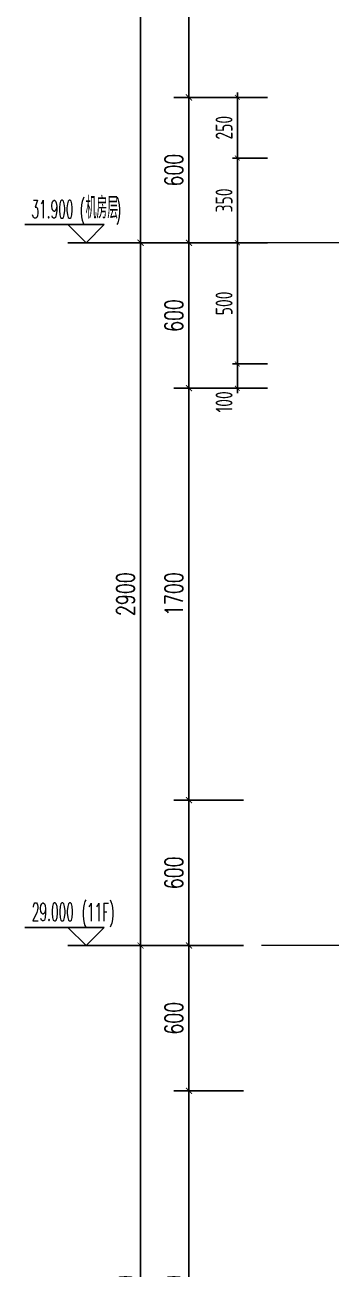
# Model space of a CAD drawing. Extents: x -668857 to 143095, y -247466 to 228182.
# Drawn here: x 227 to 1493, y 162848 to 167983 of the extents above; entities that cross this region are included whole.
import ezdxf

# ---------------------------------------------------------------- set-up
doc = ezdxf.new("R2010")
doc.units = 0
doc.header["$LTSCALE"] = 1000
doc.linetypes.add('DOTE', pattern=[2.42, 2, -0.2, 0.02, -0.2])
doc.layers.get('0').update_dxf_attribs({"linetype": 'CONTINUOUS'})
doc.layers.get('DEFPOINTS').update_dxf_attribs({"linetype": 'CONTINUOUS'})
for name, color, linetype in [('DIM', 2, 'CONTINUOUS'), ('DIM_ELEV', 3, 'CONTINUOUS'), ('PUB_DIM', 3, 'CONTINUOUS'), ('PUB_TEXT', 2, 'CONTINUOUS')]:
    doc.layers.add(name, color=color, linetype=linetype)
doc.layers.add('DOTE', color=19, linetype='DOTE', lineweight=9)
doc.styles.add('_TCH_DIM', font='SIMPLEX.shx', dxfattribs={"width": 0.7, "bigfont": 'GBCBIG.shx'})
doc.styles.add('_TCH_DIM_T3', font='SIMPLEX', dxfattribs={"width": 0.705882, "bigfont": 'GBCBIG'})
doc.styles.add('TSSD_DIMENSION', font='Tssdeng.shx', dxfattribs={"width": 0.7, "bigfont": 'tssdchn.shx'})
doc.dimstyles.new('_TCH_ARCH&&25', dxfattribs={"dimtxt": 74.375, "dimasz": 25, "dimexe": 62.5, "dimexo": 75, "dimgap": 25, "dimtad": 1, "dimdec": 0, "dimzin": 0, "dimdsep": 46, "dimtxsty": '_TCH_DIM_T3', "dimblk": 'ARCHTICK', "dimcen": 0.09, "dimclrt": 7, "dimazin": 0, "dimtfac": 1, "dimtdec": 0, "dimtix": 1, "dimtmove": 2, "dimatfit": 3, "dimldrblk": 'ARCHTICK', "dimfxl": 0, "dimtolj": 1, "dimtzin": 0, "dimarcsym": 0})
doc.dimstyles.new('TSSD_20_20', dxfattribs={"dimtxt": 60, "dimasz": 20, "dimexe": 20, "dimexo": 50, "dimgap": 20, "dimtad": 1, "dimdec": 0, "dimzin": 0, "dimdsep": 46, "dimtxsty": 'TSSD_DIMENSION', "dimblk": 'ARCHTICK', "dimblk1": 'ARCHTICK', "dimblk2": 'ARCHTICK', "dimcen": 0, "dimdle": 20, "dimclrt": 7, "dimadec": 0, "dimazin": 0, "dimtfac": 1, "dimtdec": 0, "dimtix": 1, "dimtmove": 2, "dimatfit": 3, "dimfxl": 0, "dimtolj": 1, "dimtzin": 0, "dimarcsym": 0})

# ---------------------------------------------------------------- blocks, each defined once
blk = doc.blocks.new('_ArchTick')
at = {"color": 0, "linetype": 'ByBlock', "const_width": 0.15}
blk.add_lwpolyline([(-0.5, -0.5), (0.5, 0.5)], dxfattribs=at)
blk = doc.blocks.new('*D3035')
at = {"layer": 'DEFPOINTS', "color": 0}
for p in [(1105.3, 167683.2), (1279.9, 167683.2), (1279.9, 167433.2)]:
    blk.add_point(p, dxfattribs=at)
at = {"layer": 'DIM', "color": 0, "lineweight": -2}
for p, q in [((1105.3, 167413.2), (1105.3, 167703.2)), ((1229.9, 167683.2), (1085.3, 167683.2)), ((1229.9, 167433.2), (1085.3, 167433.2))]:
    blk.add_line(p, q, dxfattribs=at)
at = {"layer": 'DIM', "color": 0, "lineweight": -2, "xscale": 20, "yscale": 20, "zscale": 20}
for p, rotation in [((1105.3, 167683.2), 90), ((1105.3, 167433.2), 270)]:
    blk.add_blockref('_ArchTick', p, dxfattribs=dict(at, rotation=rotation))
at = {"layer": 'DIM', "color": 7, "insert": (1050.3, 167558.2), "char_height": 70, "attachment_point": 5, "rotation": 90, "style": 'TSSD_DIMENSION'}
blk.add_mtext('\\A1;250', dxfattribs=at)
blk = doc.blocks.new('*D3036')
at = {"layer": 'DEFPOINTS', "color": 0}
for p in [(1105.3, 167433.2), (1279.9, 167433.2), (1279.9, 167083.2)]:
    blk.add_point(p, dxfattribs=at)
at = {"layer": 'DIM', "color": 0, "lineweight": -2}
for p, q in [((1105.3, 167063.2), (1105.3, 167453.2)), ((1229.9, 167433.2), (1085.3, 167433.2)), ((1229.9, 167083.2), (1085.3, 167083.2))]:
    blk.add_line(p, q, dxfattribs=at)
at = {"layer": 'DIM', "color": 0, "lineweight": -2, "xscale": 20, "yscale": 20, "zscale": 20}
for p, rotation in [((1105.3, 167433.2), 90), ((1105.3, 167083.2), 270)]:
    blk.add_blockref('_ArchTick', p, dxfattribs=dict(at, rotation=rotation))
at = {"layer": 'DIM', "color": 7, "insert": (1050.3, 167258.2), "char_height": 70, "attachment_point": 5, "rotation": 90, "style": 'TSSD_DIMENSION'}
blk.add_mtext('\\A1;350', dxfattribs=at)
blk = doc.blocks.new('*D3037')
at = {"layer": 'DEFPOINTS', "color": 0}
for p in [(1105.3, 166583.2), (1279.9, 166583.2), (1279.9, 166483.2)]:
    blk.add_point(p, dxfattribs=at)
at = {"layer": 'DIM', "color": 0, "lineweight": -2}
for p, q in [((1229.9, 166583.2), (1085.3, 166583.2)), ((1105.3, 166463.2), (1105.3, 166603.2)), ((1229.9, 166483.2), (1085.3, 166483.2))]:
    blk.add_line(p, q, dxfattribs=at)
at = {"layer": 'DIM', "color": 0, "lineweight": -2, "xscale": 20, "yscale": 20, "zscale": 20}
for p, rotation in [((1105.3, 166583.2), 90), ((1105.3, 166483.2), 270)]:
    blk.add_blockref('_ArchTick', p, dxfattribs=dict(at, rotation=rotation))
at = {"layer": 'DIM', "color": 7, "insert": (1050.3, 166426.8), "char_height": 70, "attachment_point": 5, "rotation": 90, "style": 'TSSD_DIMENSION'}
blk.add_mtext('\\A1;100', dxfattribs=at)
blk = doc.blocks.new('*D3053')
at = {"layer": 'DEFPOINTS', "color": 0}
for p in [(905.3, 163583.2), (1205.3, 163583.2), (1205.3, 161883.2)]:
    blk.add_point(p, dxfattribs=at)
at = {"layer": 'PUB_DIM', "color": 0, "lineweight": -2}
for p, q in [((1130.3, 163583.2), (842.8, 163583.2)), ((905.3, 161883.2), (905.3, 163583.2)), ((1130.3, 161883.2), (842.8, 161883.2))]:
    blk.add_line(p, q, dxfattribs=at)
at = {"layer": 'PUB_DIM', "color": 0, "lineweight": -2, "xscale": 25, "yscale": 25, "zscale": 25}
for p, rotation in [((905.3, 163583.2), 90), ((905.3, 161883.2), 270)]:
    blk.add_blockref('_ArchTick', p, dxfattribs=dict(at, rotation=rotation))
at = {"layer": 'PUB_DIM', "color": 7, "insert": (843.1, 162733.2), "char_height": 74.38, "attachment_point": 5, "rotation": 90, "style": '_TCH_DIM_T3'}
blk.add_mtext('\\A1;1700', dxfattribs=at)
blk = doc.blocks.new('*D3054')
at = {"layer": 'DEFPOINTS', "color": 0}
for p in [(905.3, 164183.2), (1205.3, 164183.2), (1205.3, 163583.2)]:
    blk.add_point(p, dxfattribs=at)
at = {"layer": 'PUB_DIM', "color": 0, "lineweight": -2}
for p, q in [((1130.3, 164183.2), (842.8, 164183.2)), ((905.3, 163583.2), (905.3, 164183.2)), ((1130.3, 163583.2), (842.8, 163583.2))]:
    blk.add_line(p, q, dxfattribs=at)
at = {"layer": 'PUB_DIM', "color": 0, "lineweight": -2, "xscale": 25, "yscale": 25, "zscale": 25}
for p, rotation in [((905.3, 164183.2), 90), ((905.3, 163583.2), 270)]:
    blk.add_blockref('_ArchTick', p, dxfattribs=dict(at, rotation=rotation))
at = {"layer": 'PUB_DIM', "color": 7, "insert": (843.1, 163883.2), "char_height": 74.38, "attachment_point": 5, "rotation": 90, "style": '_TCH_DIM_T3'}
blk.add_mtext('\\A1;600', dxfattribs=at)
blk = doc.blocks.new('*D3055')
at = {"layer": 'DEFPOINTS', "color": 0}
for p in [(905.3, 164783.2), (1205.3, 164783.2), (1205.3, 164183.2)]:
    blk.add_point(p, dxfattribs=at)
at = {"layer": 'PUB_DIM', "color": 0, "lineweight": -2}
for p, q in [((1130.3, 164783.2), (842.8, 164783.2)), ((905.3, 164183.2), (905.3, 164783.2)), ((1130.3, 164183.2), (842.8, 164183.2))]:
    blk.add_line(p, q, dxfattribs=at)
at = {"layer": 'PUB_DIM', "color": 0, "lineweight": -2, "xscale": 25, "yscale": 25, "zscale": 25}
for p, rotation in [((905.3, 164783.2), 90), ((905.3, 164183.2), 270)]:
    blk.add_blockref('_ArchTick', p, dxfattribs=dict(at, rotation=rotation))
at = {"layer": 'PUB_DIM', "color": 7, "insert": (843.1, 164483.2), "char_height": 74.38, "attachment_point": 5, "rotation": 90, "style": '_TCH_DIM_T3'}
blk.add_mtext('\\A1;600', dxfattribs=at)
blk = doc.blocks.new('*D3056')
at = {"layer": 'DEFPOINTS', "color": 0}
for p in [(905.3, 166483.2), (1205.3, 166483.2), (1205.3, 164783.2)]:
    blk.add_point(p, dxfattribs=at)
at = {"layer": 'PUB_DIM', "color": 0, "lineweight": -2}
for p, q in [((1130.3, 166483.2), (842.8, 166483.2)), ((905.3, 164783.2), (905.3, 166483.2)), ((1130.3, 164783.2), (842.8, 164783.2))]:
    blk.add_line(p, q, dxfattribs=at)
at = {"layer": 'PUB_DIM', "color": 0, "lineweight": -2, "xscale": 25, "yscale": 25, "zscale": 25}
for p, rotation in [((905.3, 166483.2), 90), ((905.3, 164783.2), 270)]:
    blk.add_blockref('_ArchTick', p, dxfattribs=dict(at, rotation=rotation))
at = {"layer": 'PUB_DIM', "color": 7, "insert": (843.1, 165633.2), "char_height": 74.38, "attachment_point": 5, "rotation": 90, "style": '_TCH_DIM_T3'}
blk.add_mtext('\\A1;1700', dxfattribs=at)
blk = doc.blocks.new('*D3057')
at = {"layer": 'DEFPOINTS', "color": 0}
for p in [(905.3, 167083.2), (1205.3, 167083.2), (1205.3, 166483.2)]:
    blk.add_point(p, dxfattribs=at)
at = {"layer": 'PUB_DIM', "color": 0, "lineweight": -2}
for p, q in [((1130.3, 167083.2), (842.8, 167083.2)), ((905.3, 166483.2), (905.3, 167083.2)), ((1130.3, 166483.2), (842.8, 166483.2))]:
    blk.add_line(p, q, dxfattribs=at)
at = {"layer": 'PUB_DIM', "color": 0, "lineweight": -2, "xscale": 25, "yscale": 25, "zscale": 25}
for p, rotation in [((905.3, 167083.2), 90), ((905.3, 166483.2), 270)]:
    blk.add_blockref('_ArchTick', p, dxfattribs=dict(at, rotation=rotation))
at = {"layer": 'PUB_DIM', "color": 7, "insert": (843.1, 166783.2), "char_height": 74.38, "attachment_point": 5, "rotation": 90, "style": '_TCH_DIM_T3'}
blk.add_mtext('\\A1;600', dxfattribs=at)
blk = doc.blocks.new('*D3058')
at = {"layer": 'DEFPOINTS', "color": 0}
for p in [(905.3, 167683.2), (1205.3, 167683.2), (1205.3, 167083.2)]:
    blk.add_point(p, dxfattribs=at)
at = {"layer": 'PUB_DIM', "color": 0, "lineweight": -2}
for p, q in [((1130.3, 167683.2), (842.8, 167683.2)), ((905.3, 167083.2), (905.3, 167683.2)), ((1130.3, 167083.2), (842.8, 167083.2))]:
    blk.add_line(p, q, dxfattribs=at)
at = {"layer": 'PUB_DIM', "color": 0, "lineweight": -2, "xscale": 25, "yscale": 25, "zscale": 25}
for p, rotation in [((905.3, 167683.2), 90), ((905.3, 167083.2), 270)]:
    blk.add_blockref('_ArchTick', p, dxfattribs=dict(at, rotation=rotation))
at = {"layer": 'PUB_DIM', "color": 7, "insert": (843.1, 167383.2), "char_height": 74.38, "attachment_point": 5, "rotation": 90, "style": '_TCH_DIM_T3'}
blk.add_mtext('\\A1;600', dxfattribs=at)
blk = doc.blocks.new('*D3059')
at = {"layer": 'DEFPOINTS', "color": 0}
for p in [(905.3, 169383.2), (1205.3, 169383.2), (1205.3, 167683.2)]:
    blk.add_point(p, dxfattribs=at)
at = {"layer": 'PUB_DIM', "color": 0, "lineweight": -2}
for p, q in [((1130.3, 169383.2), (842.8, 169383.2)), ((905.3, 167683.2), (905.3, 169383.2)), ((1130.3, 167683.2), (842.8, 167683.2))]:
    blk.add_line(p, q, dxfattribs=at)
at = {"layer": 'PUB_DIM', "color": 0, "lineweight": -2, "xscale": 25, "yscale": 25, "zscale": 25}
for p, rotation in [((905.3, 169383.2), 90), ((905.3, 167683.2), 270)]:
    blk.add_blockref('_ArchTick', p, dxfattribs=dict(at, rotation=rotation))
at = {"layer": 'PUB_DIM', "color": 7, "insert": (843.1, 168533.2), "char_height": 74.38, "attachment_point": 5, "rotation": 90, "style": '_TCH_DIM_T3'}
blk.add_mtext('\\A1;1700', dxfattribs=at)
blk = doc.blocks.new('*D3066')
at = {"layer": 'DEFPOINTS', "color": 0}
for p in [(705.3, 164183.2), (1205.3, 164183.2), (1205.3, 161283.2)]:
    blk.add_point(p, dxfattribs=at)
at = {"layer": 'PUB_DIM', "color": 0, "lineweight": -2}
for p, q in [((1130.3, 164183.2), (642.8, 164183.2)), ((705.3, 161283.2), (705.3, 164183.2)), ((1130.3, 161283.2), (642.8, 161283.2))]:
    blk.add_line(p, q, dxfattribs=at)
at = {"layer": 'PUB_DIM', "color": 0, "lineweight": -2, "xscale": 25, "yscale": 25, "zscale": 25}
for p, rotation in [((705.3, 164183.2), 90), ((705.3, 161283.2), 270)]:
    blk.add_blockref('_ArchTick', p, dxfattribs=dict(at, rotation=rotation))
at = {"layer": 'PUB_DIM', "color": 7, "insert": (643.1, 162733.2), "char_height": 74.38, "attachment_point": 5, "rotation": 90, "style": '_TCH_DIM_T3'}
blk.add_mtext('\\A1;2900', dxfattribs=at)
blk = doc.blocks.new('*D3067')
at = {"layer": 'DEFPOINTS', "color": 0}
for p in [(705.3, 167083.2), (1205.3, 167083.2), (1205.3, 164183.2)]:
    blk.add_point(p, dxfattribs=at)
at = {"layer": 'PUB_DIM', "color": 0, "lineweight": -2}
for p, q in [((1130.3, 167083.2), (642.8, 167083.2)), ((705.3, 164183.2), (705.3, 167083.2)), ((1130.3, 164183.2), (642.8, 164183.2))]:
    blk.add_line(p, q, dxfattribs=at)
at = {"layer": 'PUB_DIM', "color": 0, "lineweight": -2, "xscale": 25, "yscale": 25, "zscale": 25}
for p, rotation in [((705.3, 167083.2), 90), ((705.3, 164183.2), 270)]:
    blk.add_blockref('_ArchTick', p, dxfattribs=dict(at, rotation=rotation))
at = {"layer": 'PUB_DIM', "color": 7, "insert": (643.1, 165633.2), "char_height": 74.38, "attachment_point": 5, "rotation": 90, "style": '_TCH_DIM_T3'}
blk.add_mtext('\\A1;2900', dxfattribs=at)
blk = doc.blocks.new('*D3068')
at = {"layer": 'DEFPOINTS', "color": 0}
for p in [(705.3, 169983.2), (1205.3, 169983.2), (1205.3, 167083.2)]:
    blk.add_point(p, dxfattribs=at)
at = {"layer": 'PUB_DIM', "color": 0, "lineweight": -2}
for p, q in [((1130.3, 169983.2), (642.8, 169983.2)), ((705.3, 167083.2), (705.3, 169983.2)), ((1130.3, 167083.2), (642.8, 167083.2))]:
    blk.add_line(p, q, dxfattribs=at)
at = {"layer": 'PUB_DIM', "color": 0, "lineweight": -2, "xscale": 25, "yscale": 25, "zscale": 25}
for p, rotation in [((705.3, 169983.2), 90), ((705.3, 167083.2), 270)]:
    blk.add_blockref('_ArchTick', p, dxfattribs=dict(at, rotation=rotation))
at = {"layer": 'PUB_DIM', "color": 7, "insert": (643.1, 168533.2), "char_height": 74.38, "attachment_point": 5, "rotation": 90, "style": '_TCH_DIM_T3'}
blk.add_mtext('\\A1;2900', dxfattribs=at)
blk = doc.blocks.new('*D3116')
at = {"layer": 'DEFPOINTS', "color": 0}
for p in [(1105.3, 167083.2), (1279.9, 167083.2), (1279.9, 166583.2)]:
    blk.add_point(p, dxfattribs=at)
at = {"layer": 'DIM', "color": 0, "lineweight": -2}
for p, q in [((1105.3, 166563.2), (1105.3, 167103.2)), ((1229.9, 167083.2), (1085.3, 167083.2)), ((1229.9, 166583.2), (1085.3, 166583.2))]:
    blk.add_line(p, q, dxfattribs=at)
at = {"layer": 'DIM', "color": 0, "lineweight": -2, "xscale": 20, "yscale": 20, "zscale": 20}
for p, rotation in [((1105.3, 167083.2), 90), ((1105.3, 166583.2), 270)]:
    blk.add_blockref('_ArchTick', p, dxfattribs=dict(at, rotation=rotation))
at = {"layer": 'DIM', "color": 7, "insert": (1050.3, 166833.2), "char_height": 70, "attachment_point": 5, "rotation": 90, "style": 'TSSD_DIMENSION'}
blk.add_mtext('\\A1;500', dxfattribs=at)

msp = doc.modelspace()

# ---------------------------------------------------------------- linework, layer by layer
at = {"layer": 'DIM_ELEV'}
for p, q in [((555.31, 167158.23), (227.31, 167158.23)), ((480.31, 167083.23), (405.31, 167158.23)), ((480.31, 167083.23), (555.31, 167158.23)), ((905.31, 167083.23), (405.31, 167083.23)), ((555.31, 164258.23), (227.31, 164258.23)), ((480.31, 164183.23), (405.31, 164258.23)), ((480.31, 164183.23), (555.31, 164258.23)), ((905.31, 164183.23), (405.31, 164183.23))]:
    msp.add_line(p, q, dxfattribs=at)
at = {"layer": 'DOTE', "color": 1, "linetype": 'DOTE', "ltscale": 0.2}
for p, q in [((4974.03, 167083.23), (1205.31, 167083.23)), ((4974.03, 164183.23), (1205.31, 164183.23))]:
    msp.add_line(p, q, dxfattribs=at)

# ---------------------------------------------------------------- texts
at = {"layer": 'PUB_TEXT', "style": '_TCH_DIM'}
for s, height, width, p in [('31.900', 74.375, 0.494118, (254.81, 167184.48)), ('(', 74.38, 0.494118, (453.56, 167183.25)), ('机房层', 89.362, 0.7, (478.06, 167183.25)), (')', 74.38, 0.494118, (603.17, 167183.25)), ('(11F)', 74.375, 0.494118, (461.61, 164283.25)), ('29.000', 74.375, 0.494118, (256.21, 164284.48))]:
    msp.add_text(s, height=height, dxfattribs=dict(at, width=width)).set_placement(p)

# ---------------------------------------------------------------- dimensions: what is measured, and where the dimension line sits
at = {"layer": 'DIM'}
for p1, p2, picture, middle in [((1279.92, 167433.23), (1279.92, 167683.23), '*D3035', (1050.31, 167558.23)), ((1279.92, 167083.23), (1279.92, 167433.23), '*D3036', (1050.31, 167258.23)), ((1279.92, 166583.23), (1279.92, 167083.23), '*D3116', (1050.31, 166833.23))]:
    dim = msp.add_aligned_dim(p1=p1, p2=p2, distance=174.61, dimstyle='TSSD_20_20', override={"dimtxt": 70}, dxfattribs=at)
    dim.commit()
    dim.dimension.update_dxf_attribs({"geometry": picture, "text_midpoint": middle})
dim = msp.add_linear_dim(base=(1105.31, 166583.23), p1=(1279.92, 166483.23), p2=(1279.92, 166583.23), angle=90, dimstyle='TSSD_20_20', override={"dimtxt": 70}, dxfattribs=at)
dim.commit()
dim.dimension.update_dxf_attribs({"geometry": '*D3037', "text_midpoint": (1050.31, 166426.78), "dimtype": 161})
at = {"layer": 'PUB_DIM'}
for p1, p2, distance, picture, middle in [((1205.31, 167083.23), (1205.31, 169983.23), 500, '*D3068', (643.12, 168533.23)), ((1205.31, 167683.23), (1205.31, 169383.23), 300, '*D3059', (843.12, 168533.23)), ((1205.31, 167083.23), (1205.31, 167683.23), 300, '*D3058', (843.12, 167383.23)), ((1205.31, 164183.23), (1205.31, 167083.23), 500, '*D3067', (643.12, 165633.23)), ((1205.31, 166483.22), (1205.31, 167083.23), 300, '*D3057', (843.12, 166783.22)), ((1205.31, 164783.23), (1205.31, 166483.22), 300, '*D3056', (843.12, 165633.22)), ((1205.31, 164183.23), (1205.31, 164783.23), 300, '*D3055', (843.12, 164483.23)), ((1205.31, 161283.23), (1205.31, 164183.23), 500, '*D3066', (643.12, 162733.23)), ((1205.31, 163583.23), (1205.31, 164183.23), 300, '*D3054', (843.12, 163883.23)), ((1205.31, 161883.23), (1205.31, 163583.23), 300, '*D3053', (843.12, 162733.23))]:
    dim = msp.add_aligned_dim(p1=p1, p2=p2, distance=distance, dimstyle='_TCH_ARCH&&25', dxfattribs=at)
    dim.commit()
    dim.dimension.update_dxf_attribs({"geometry": picture, "text_midpoint": middle})

doc.saveas('drawing.dxf')
